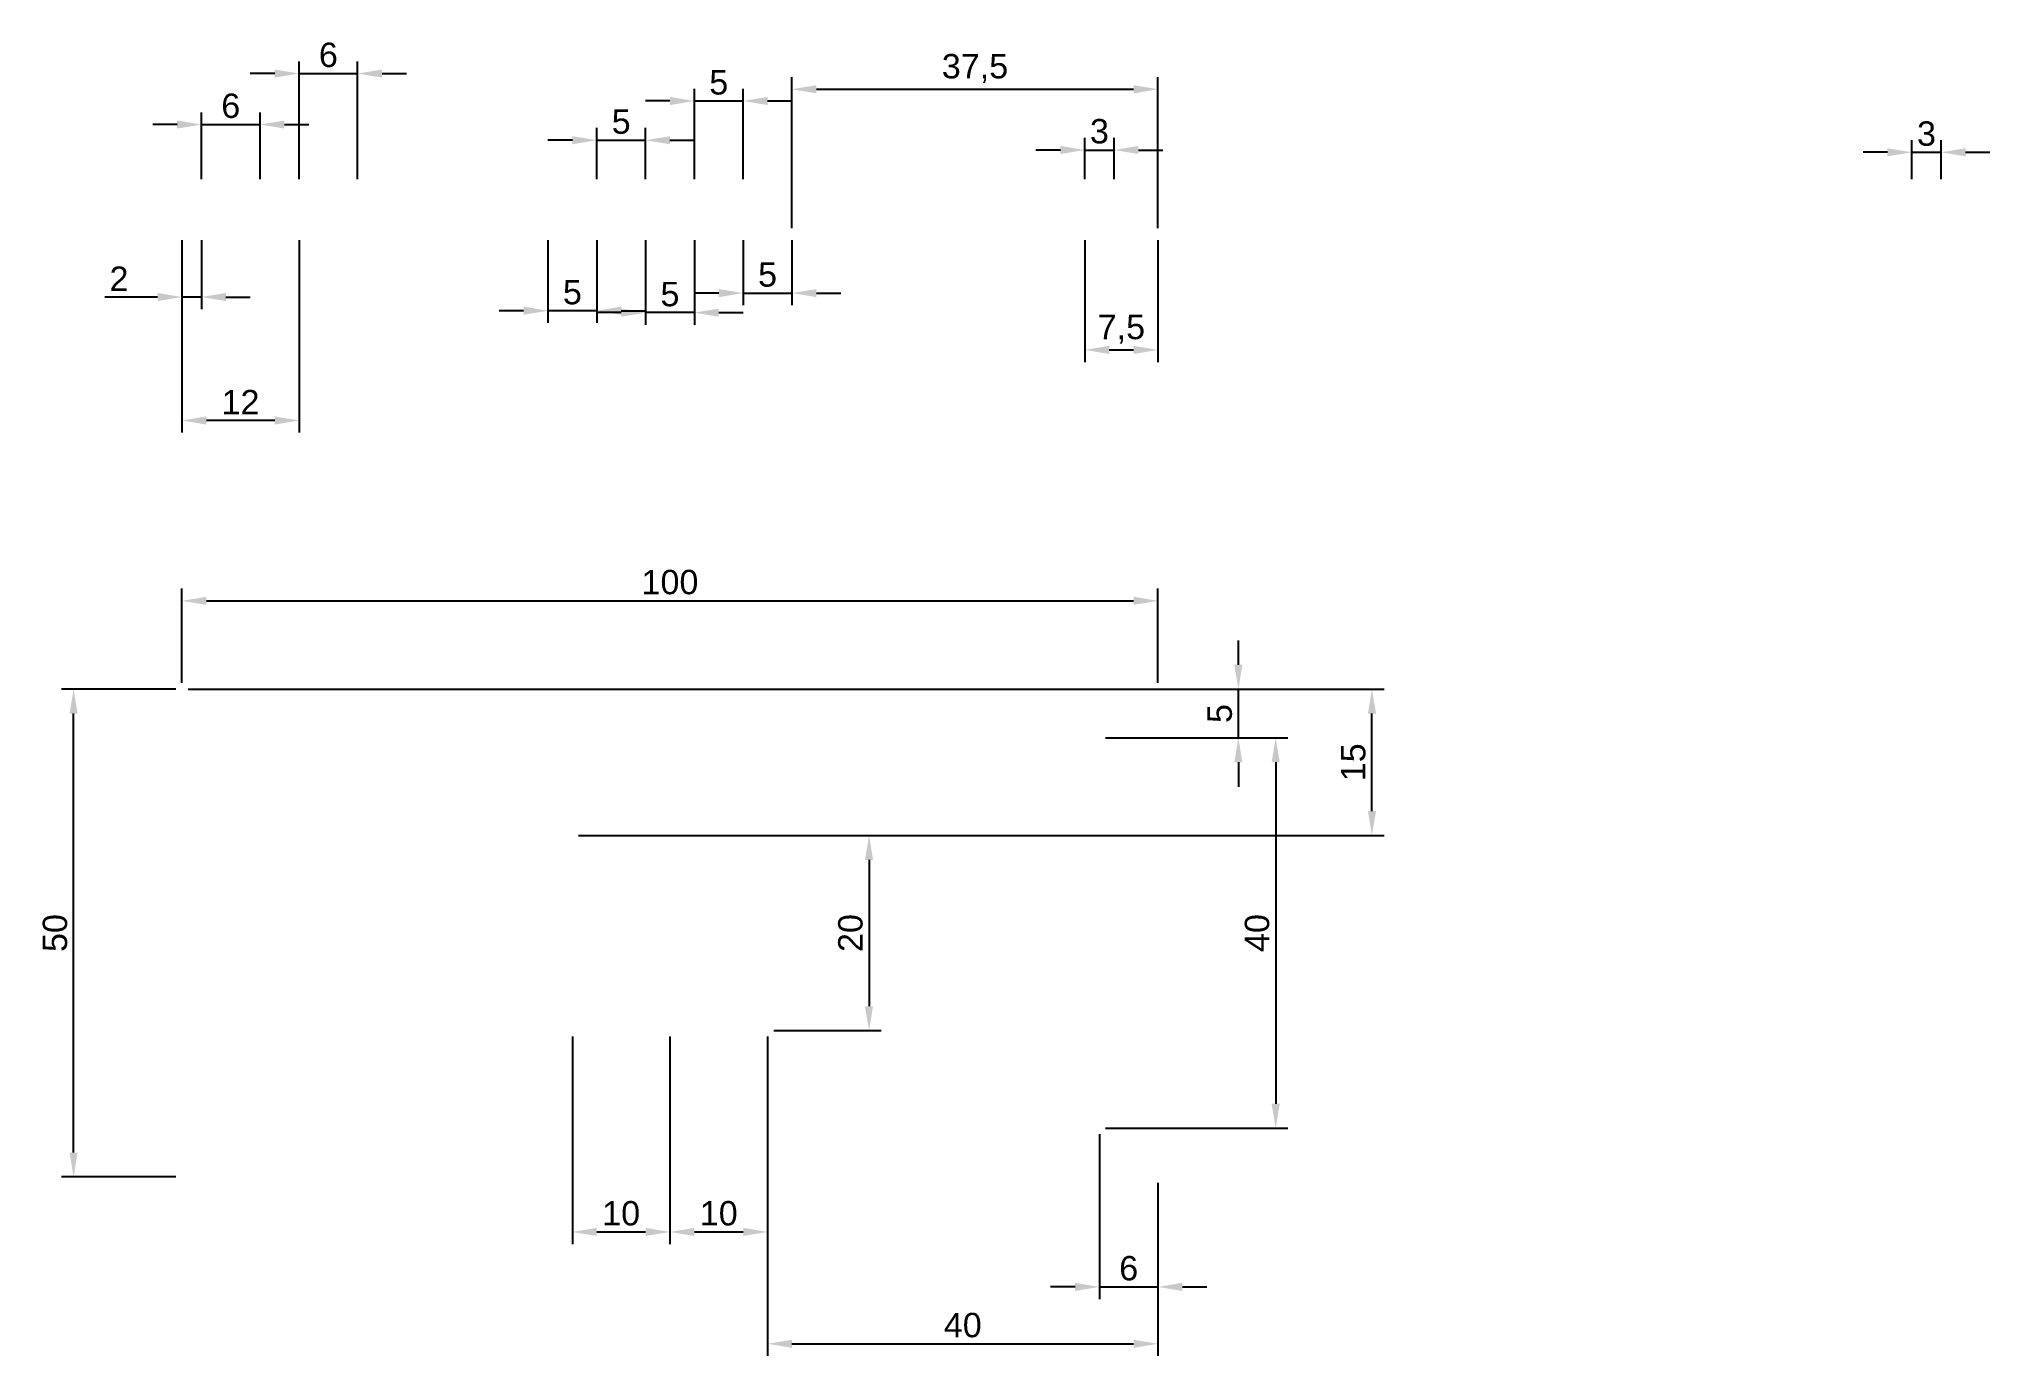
# Paper-space layout '3' of a CAD drawing. Header units: millimetres. Extents: x 5 to 205, y 20 to 155.
import ezdxf

# ---------------------------------------------------------------- set-up
doc = ezdxf.new("R2010")
doc.units = ezdxf.units.MM
doc.styles.get("Standard").update_dxf_attribs({"font": 'arial.ttf'})
doc.dimstyles.new('ISO-25', dxfattribs={"dimtxt": 2.5, "dimasz": 2.5, "dimexe": 1.25, "dimexo": 0.625, "dimtad": 1, "dimtxsty": 'Standard', "dimcen": 2.5, "dimadec": 0, "dimazin": 0, "dimtfac": 1, "dimtmove": 0, "dimatfit": 3, "dimfxl": 1, "dimarcsym": 0})

# ---------------------------------------------------------------- blocks, each defined once
blk = doc.blocks.new('*D10')
at = {"color": 0, "lineweight": -2, "transparency": 16777216}
for p, q in [((19.71, 89.15), (19.71, 98.82)), ((119.71, 89.15), (119.71, 98.82)), ((22.21, 97.57), (117.21, 97.57))]:
    blk.add_line(p, q, dxfattribs=at)
at = {"color": 0, "transparency": 16777216}
for points in [[(22.21, 97.99), (22.21, 97.16), (19.71, 97.57)], [(117.21, 97.99), (117.21, 97.16), (119.71, 97.57)]]:
    blk.add_solid(points, dxfattribs=at)
at = {"layer": 'Defpoints', "color": 0, "transparency": 16777216}
for p in [(119.71, 97.57), (19.71, 88.52), (119.71, 88.52)]:
    blk.add_point(p, dxfattribs=at)
at = {"color": 0, "transparency": 16777216, "insert": (69.71, 99.48), "char_height": 2.5, "attachment_point": 5}
blk.add_mtext('100', dxfattribs=at)
blk = doc.blocks.new('*D11')
at = {"color": 0, "lineweight": -2, "transparency": 16777216}
for p, q in [((19.09, 88.52), (7.36, 88.52)), ((8.61, 41.02), (8.61, 86.02)), ((19.09, 38.52), (7.36, 38.52))]:
    blk.add_line(p, q, dxfattribs=at)
at = {"color": 0, "transparency": 16777216}
for points in [[(8.19, 86.02), (9.02, 86.02), (8.61, 88.52)], [(8.19, 41.02), (9.02, 41.02), (8.61, 38.52)]]:
    blk.add_solid(points, dxfattribs=at)
at = {"layer": 'Defpoints', "color": 0, "transparency": 16777216}
for p in [(8.61, 88.52), (19.71, 88.52), (19.71, 38.52)]:
    blk.add_point(p, dxfattribs=at)
at = {"color": 0, "transparency": 16777216, "insert": (6.71, 63.52), "char_height": 2.5, "attachment_point": 5, "rotation": 90}
blk.add_mtext('50', dxfattribs=at)
blk = doc.blocks.new('*D12')
at = {"color": 0, "lineweight": -2, "transparency": 16777216}
for p, q in [((19.21, 146.39), (16.71, 146.39)), ((21.71, 140.78), (21.71, 147.64)), ((21.71, 146.39), (27.71, 146.39)), ((27.71, 140.78), (27.71, 147.64)), ((30.21, 146.39), (32.71, 146.39))]:
    blk.add_line(p, q, dxfattribs=at)
at = {"color": 0, "transparency": 16777216}
for points in [[(19.21, 146.81), (19.21, 145.98), (21.71, 146.39)], [(30.21, 146.81), (30.21, 145.98), (27.71, 146.39)]]:
    blk.add_solid(points, dxfattribs=at)
at = {"layer": 'Defpoints', "color": 0, "transparency": 16777216}
for p in [(27.71, 146.39), (21.71, 140.15), (27.71, 140.15)]:
    blk.add_point(p, dxfattribs=at)
at = {"color": 0, "transparency": 16777216, "insert": (24.71, 148.3), "char_height": 2.5, "attachment_point": 5}
blk.add_mtext('6', dxfattribs=at)
blk = doc.blocks.new('*D13')
at = {"color": 0, "lineweight": -2, "transparency": 16777216}
for p, q in [((31.71, 140.78), (31.71, 152.87)), ((37.71, 140.78), (37.71, 152.87)), ((29.21, 151.62), (26.71, 151.62)), ((31.71, 151.62), (37.71, 151.62)), ((40.21, 151.62), (42.71, 151.62))]:
    blk.add_line(p, q, dxfattribs=at)
at = {"color": 0, "transparency": 16777216}
for points in [[(29.21, 152.03), (29.21, 151.2), (31.71, 151.62)], [(40.21, 152.03), (40.21, 151.2), (37.71, 151.62)]]:
    blk.add_solid(points, dxfattribs=at)
at = {"layer": 'Defpoints', "color": 0, "transparency": 16777216}
for p in [(37.71, 151.62), (31.71, 140.15), (37.71, 140.15)]:
    blk.add_point(p, dxfattribs=at)
at = {"color": 0, "transparency": 16777216, "insert": (34.71, 153.52), "char_height": 2.5, "attachment_point": 5}
blk.add_mtext('6', dxfattribs=at)
blk = doc.blocks.new('*D14')
at = {"color": 0, "lineweight": -2, "transparency": 16777216}
for p, q in [((19.71, 134.53), (19.71, 127.46)), ((21.71, 134.53), (21.71, 127.46)), ((17.21, 128.71), (11.81, 128.71)), ((21.71, 128.71), (19.71, 128.71)), ((24.21, 128.71), (26.71, 128.71))]:
    blk.add_line(p, q, dxfattribs=at)
at = {"color": 0, "transparency": 16777216}
for points in [[(17.21, 129.13), (17.21, 128.3), (19.71, 128.71)], [(24.21, 129.13), (24.21, 128.3), (21.71, 128.71)]]:
    blk.add_solid(points, dxfattribs=at)
at = {"layer": 'Defpoints', "color": 0, "transparency": 16777216}
for p in [(19.71, 135.15), (21.71, 135.15), (19.71, 128.71)]:
    blk.add_point(p, dxfattribs=at)
at = {"color": 0, "transparency": 16777216, "insert": (13.26, 130.59), "char_height": 2.5, "attachment_point": 5}
blk.add_mtext('2', dxfattribs=at)
blk = doc.blocks.new('*D15')
at = {"color": 0, "lineweight": -2, "transparency": 16777216}
for p, q in [((19.71, 134.53), (19.71, 114.81)), ((31.71, 134.53), (31.71, 114.81)), ((29.21, 116.06), (22.21, 116.06))]:
    blk.add_line(p, q, dxfattribs=at)
at = {"color": 0, "transparency": 16777216}
for points in [[(22.21, 116.47), (22.21, 115.64), (19.71, 116.06)], [(29.21, 116.47), (29.21, 115.64), (31.71, 116.06)]]:
    blk.add_solid(points, dxfattribs=at)
at = {"layer": 'Defpoints', "color": 0, "transparency": 16777216}
for p in [(19.71, 135.15), (31.71, 135.15), (19.71, 116.06)]:
    blk.add_point(p, dxfattribs=at)
at = {"color": 0, "transparency": 16777216, "insert": (25.71, 117.94), "char_height": 2.5, "attachment_point": 5}
blk.add_mtext('12', dxfattribs=at)
blk = doc.blocks.new('*D16')
at = {"color": 0, "lineweight": -2, "transparency": 16777216}
for p, q in [((112.21, 140.78), (112.21, 145.03)), ((115.21, 140.78), (115.21, 145.03)), ((109.71, 143.78), (107.21, 143.78)), ((112.21, 143.78), (115.21, 143.78)), ((117.71, 143.78), (120.21, 143.78))]:
    blk.add_line(p, q, dxfattribs=at)
at = {"color": 0, "transparency": 16777216}
for points in [[(109.71, 144.2), (109.71, 143.37), (112.21, 143.78)], [(117.71, 144.2), (117.71, 143.37), (115.21, 143.78)]]:
    blk.add_solid(points, dxfattribs=at)
at = {"layer": 'Defpoints', "color": 0, "transparency": 16777216}
for p in [(115.21, 143.78), (112.21, 140.15), (115.21, 140.15)]:
    blk.add_point(p, dxfattribs=at)
at = {"color": 0, "transparency": 16777216, "insert": (113.71, 145.69), "char_height": 2.5, "attachment_point": 5}
blk.add_mtext('3', dxfattribs=at)
blk = doc.blocks.new('*D17')
at = {"color": 0, "lineweight": -2, "transparency": 16777216}
for p, q in [((112.21, 134.53), (112.21, 122.04)), ((119.71, 134.53), (119.71, 122.04)), ((114.71, 123.29), (117.21, 123.29))]:
    blk.add_line(p, q, dxfattribs=at)
at = {"color": 0, "transparency": 16777216}
for points in [[(114.71, 123.71), (114.71, 122.87), (112.21, 123.29)], [(117.21, 123.71), (117.21, 122.87), (119.71, 123.29)]]:
    blk.add_solid(points, dxfattribs=at)
at = {"layer": 'Defpoints', "color": 0, "transparency": 16777216}
for p in [(112.21, 135.15), (119.71, 135.15), (119.71, 123.29)]:
    blk.add_point(p, dxfattribs=at)
at = {"color": 0, "transparency": 16777216, "insert": (115.96, 125.41), "char_height": 2.5, "attachment_point": 5}
blk.add_mtext('7,5', dxfattribs=at)
blk = doc.blocks.new('*D18')
at = {"color": 0, "lineweight": -2, "transparency": 16777216}
for p, q in [((82.21, 135.78), (82.21, 151.26)), ((84.71, 150.01), (117.21, 150.01)), ((119.71, 135.78), (119.71, 151.26))]:
    blk.add_line(p, q, dxfattribs=at)
at = {"color": 0, "transparency": 16777216}
for points in [[(84.71, 150.43), (84.71, 149.59), (82.21, 150.01)], [(117.21, 150.43), (117.21, 149.59), (119.71, 150.01)]]:
    blk.add_solid(points, dxfattribs=at)
at = {"layer": 'Defpoints', "color": 0, "transparency": 16777216}
for p in [(119.71, 150.01), (82.21, 135.15), (119.71, 135.15)]:
    blk.add_point(p, dxfattribs=at)
at = {"color": 0, "transparency": 16777216, "insert": (100.96, 152.14), "char_height": 2.5, "attachment_point": 5}
blk.add_mtext('37,5', dxfattribs=at)
blk = doc.blocks.new('*D19')
at = {"color": 0, "lineweight": -2, "transparency": 16777216}
for p, q in [((77.21, 134.53), (77.21, 127.87)), ((82.21, 134.53), (82.21, 127.87)), ((74.71, 129.12), (72.21, 129.12)), ((77.21, 129.12), (82.21, 129.12)), ((84.71, 129.12), (87.21, 129.12))]:
    blk.add_line(p, q, dxfattribs=at)
at = {"color": 0, "transparency": 16777216}
for points in [[(74.71, 129.53), (74.71, 128.7), (77.21, 129.12)], [(84.71, 129.53), (84.71, 128.7), (82.21, 129.12)]]:
    blk.add_solid(points, dxfattribs=at)
at = {"layer": 'Defpoints', "color": 0, "transparency": 16777216}
for p in [(77.21, 135.15), (82.21, 135.15), (82.21, 129.12)]:
    blk.add_point(p, dxfattribs=at)
at = {"color": 0, "transparency": 16777216, "insert": (79.71, 131.01), "char_height": 2.5, "attachment_point": 5}
blk.add_mtext('5', dxfattribs=at)
blk = doc.blocks.new('*D20')
at = {"color": 0, "lineweight": -2, "transparency": 16777216}
for p, q in [((67.21, 134.53), (67.21, 125.86)), ((72.21, 134.53), (72.21, 125.86)), ((64.71, 127.11), (62.21, 127.11)), ((72.21, 127.11), (67.21, 127.11)), ((74.71, 127.11), (77.21, 127.11))]:
    blk.add_line(p, q, dxfattribs=at)
at = {"color": 0, "transparency": 16777216}
for points in [[(64.71, 127.52), (64.71, 126.69), (67.21, 127.11)], [(74.71, 127.52), (74.71, 126.69), (72.21, 127.11)]]:
    blk.add_solid(points, dxfattribs=at)
at = {"layer": 'Defpoints', "color": 0, "transparency": 16777216}
for p in [(67.21, 135.15), (72.21, 135.15), (67.21, 127.11)]:
    blk.add_point(p, dxfattribs=at)
at = {"color": 0, "transparency": 16777216, "insert": (69.71, 129), "char_height": 2.5, "attachment_point": 5}
blk.add_mtext('5', dxfattribs=at)
blk = doc.blocks.new('*D21')
at = {"color": 0, "lineweight": -2, "transparency": 16777216}
for p, q in [((57.21, 134.53), (57.21, 126.06)), ((62.21, 134.53), (62.21, 126.06)), ((54.71, 127.31), (52.21, 127.31)), ((62.21, 127.31), (57.21, 127.31)), ((64.71, 127.31), (67.21, 127.31))]:
    blk.add_line(p, q, dxfattribs=at)
at = {"color": 0, "transparency": 16777216}
for points in [[(54.71, 127.73), (54.71, 126.89), (57.21, 127.31)], [(64.71, 127.73), (64.71, 126.89), (62.21, 127.31)]]:
    blk.add_solid(points, dxfattribs=at)
at = {"layer": 'Defpoints', "color": 0, "transparency": 16777216}
for p in [(57.21, 135.15), (62.21, 135.15), (57.21, 127.31)]:
    blk.add_point(p, dxfattribs=at)
at = {"color": 0, "transparency": 16777216, "insert": (59.71, 129.2), "char_height": 2.5, "attachment_point": 5}
blk.add_mtext('5', dxfattribs=at)
blk = doc.blocks.new('*D22')
at = {"color": 0, "lineweight": -2, "transparency": 16777216}
for p, q in [((62.21, 140.78), (62.21, 146.04)), ((67.21, 140.78), (67.21, 146.04)), ((59.71, 144.79), (57.21, 144.79)), ((62.21, 144.79), (67.21, 144.79)), ((69.71, 144.79), (72.21, 144.79))]:
    blk.add_line(p, q, dxfattribs=at)
at = {"color": 0, "transparency": 16777216}
for points in [[(59.71, 145.2), (59.71, 144.37), (62.21, 144.79)], [(69.71, 145.2), (69.71, 144.37), (67.21, 144.79)]]:
    blk.add_solid(points, dxfattribs=at)
at = {"layer": 'Defpoints', "color": 0, "transparency": 16777216}
for p in [(67.21, 144.79), (62.21, 140.15), (67.21, 140.15)]:
    blk.add_point(p, dxfattribs=at)
at = {"color": 0, "transparency": 16777216, "insert": (64.71, 146.68), "char_height": 2.5, "attachment_point": 5}
blk.add_mtext('5', dxfattribs=at)
blk = doc.blocks.new('*D23')
at = {"color": 0, "lineweight": -2, "transparency": 16777216}
for p, q in [((72.21, 140.78), (72.21, 150.06)), ((77.21, 140.78), (77.21, 150.06)), ((69.71, 148.81), (67.21, 148.81)), ((72.21, 148.81), (77.21, 148.81)), ((79.71, 148.81), (82.21, 148.81))]:
    blk.add_line(p, q, dxfattribs=at)
at = {"color": 0, "transparency": 16777216}
for points in [[(69.71, 149.22), (69.71, 148.39), (72.21, 148.81)], [(79.71, 149.22), (79.71, 148.39), (77.21, 148.81)]]:
    blk.add_solid(points, dxfattribs=at)
at = {"layer": 'Defpoints', "color": 0, "transparency": 16777216}
for p in [(77.21, 148.81), (72.21, 140.15), (77.21, 140.15)]:
    blk.add_point(p, dxfattribs=at)
at = {"color": 0, "transparency": 16777216, "insert": (74.71, 150.7), "char_height": 2.5, "attachment_point": 5}
blk.add_mtext('5', dxfattribs=at)
blk = doc.blocks.new('*D24')
at = {"color": 0, "lineweight": -2, "transparency": 16777216}
for p, q in [((196.95, 140.78), (196.95, 144.8)), ((199.95, 140.78), (199.95, 144.8)), ((194.45, 143.55), (191.95, 143.55)), ((196.95, 143.55), (199.95, 143.55)), ((202.45, 143.55), (204.95, 143.55))]:
    blk.add_line(p, q, dxfattribs=at)
at = {"color": 0, "transparency": 16777216}
for points in [[(194.45, 143.96), (194.45, 143.13), (196.95, 143.55)], [(202.45, 143.96), (202.45, 143.13), (199.95, 143.55)]]:
    blk.add_solid(points, dxfattribs=at)
at = {"layer": 'Defpoints', "color": 0, "transparency": 16777216}
for p in [(199.95, 143.55), (196.95, 140.15), (199.95, 140.15)]:
    blk.add_point(p, dxfattribs=at)
at = {"color": 0, "transparency": 16777216, "insert": (198.45, 145.45), "char_height": 2.5, "attachment_point": 5}
blk.add_mtext('3', dxfattribs=at)
blk = doc.blocks.new('*D25')
at = {"color": 0, "lineweight": -2, "transparency": 16777216}
for p, q in [((20.34, 88.52), (142.88, 88.52)), ((141.63, 76.02), (141.63, 86.02)), ((60.34, 73.52), (142.88, 73.52))]:
    blk.add_line(p, q, dxfattribs=at)
at = {"color": 0, "transparency": 16777216}
for points in [[(141.22, 86.02), (142.05, 86.02), (141.63, 88.52)], [(141.22, 76.02), (142.05, 76.02), (141.63, 73.52)]]:
    blk.add_solid(points, dxfattribs=at)
at = {"layer": 'Defpoints', "color": 0, "transparency": 16777216}
for p in [(19.71, 88.52), (141.63, 88.52), (59.71, 73.52)]:
    blk.add_point(p, dxfattribs=at)
at = {"color": 0, "transparency": 16777216, "insert": (139.73, 81.02), "char_height": 2.5, "attachment_point": 5, "rotation": 90}
blk.add_mtext('15', dxfattribs=at)
blk = doc.blocks.new('*D26')
at = {"color": 0, "lineweight": -2, "transparency": 16777216}
for p, q in [((113.71, 42.9), (113.71, 26)), ((119.71, 37.9), (119.71, 26)), ((111.21, 27.25), (108.71, 27.25)), ((113.71, 27.25), (119.71, 27.25)), ((122.21, 27.25), (124.71, 27.25))]:
    blk.add_line(p, q, dxfattribs=at)
at = {"color": 0, "transparency": 16777216}
for points in [[(111.21, 27.67), (111.21, 26.83), (113.71, 27.25)], [(122.21, 27.67), (122.21, 26.83), (119.71, 27.25)]]:
    blk.add_solid(points, dxfattribs=at)
at = {"layer": 'Defpoints', "color": 0, "transparency": 16777216}
for p in [(113.71, 43.52), (119.71, 38.52), (119.71, 27.25)]:
    blk.add_point(p, dxfattribs=at)
at = {"color": 0, "transparency": 16777216, "insert": (116.71, 29.15), "char_height": 2.5, "attachment_point": 5}
blk.add_mtext('6', dxfattribs=at)
blk = doc.blocks.new('*D27')
at = {"color": 0, "lineweight": -2, "transparency": 16777216}
for p, q in [((79.71, 52.9), (79.71, 20.17)), ((119.71, 37.9), (119.71, 20.17)), ((82.21, 21.42), (117.21, 21.42))]:
    blk.add_line(p, q, dxfattribs=at)
at = {"color": 0, "transparency": 16777216}
for points in [[(82.21, 21.83), (82.21, 21), (79.71, 21.42)], [(117.21, 21.83), (117.21, 21), (119.71, 21.42)]]:
    blk.add_solid(points, dxfattribs=at)
at = {"layer": 'Defpoints', "color": 0, "transparency": 16777216}
for p in [(79.71, 53.52), (119.71, 38.52), (119.71, 21.42)]:
    blk.add_point(p, dxfattribs=at)
at = {"color": 0, "transparency": 16777216, "insert": (99.71, 23.32), "char_height": 2.5, "attachment_point": 5}
blk.add_mtext('40', dxfattribs=at)
blk = doc.blocks.new('*D28')
at = {"color": 0, "lineweight": -2, "transparency": 16777216}
for p, q in [((69.71, 52.9), (69.71, 31.63)), ((79.71, 52.9), (79.71, 31.63)), ((72.21, 32.88), (77.21, 32.88))]:
    blk.add_line(p, q, dxfattribs=at)
at = {"color": 0, "transparency": 16777216}
for points in [[(72.21, 33.3), (72.21, 32.47), (69.71, 32.88)], [(77.21, 33.3), (77.21, 32.47), (79.71, 32.88)]]:
    blk.add_solid(points, dxfattribs=at)
at = {"layer": 'Defpoints', "color": 0, "transparency": 16777216}
for p in [(69.71, 53.52), (79.71, 53.52), (79.71, 32.88)]:
    blk.add_point(p, dxfattribs=at)
at = {"color": 0, "transparency": 16777216, "insert": (74.71, 34.78), "char_height": 2.5, "attachment_point": 5}
blk.add_mtext('10', dxfattribs=at)
blk = doc.blocks.new('*D29')
at = {"color": 0, "lineweight": -2, "transparency": 16777216}
for p, q in [((59.71, 52.9), (59.71, 31.63)), ((69.71, 52.9), (69.71, 31.63)), ((62.21, 32.88), (67.21, 32.88))]:
    blk.add_line(p, q, dxfattribs=at)
at = {"color": 0, "transparency": 16777216}
for points in [[(62.21, 33.3), (62.21, 32.47), (59.71, 32.88)], [(67.21, 33.3), (67.21, 32.47), (69.71, 32.88)]]:
    blk.add_solid(points, dxfattribs=at)
at = {"layer": 'Defpoints', "color": 0, "transparency": 16777216}
for p in [(59.71, 53.52), (69.71, 53.52), (69.71, 32.88)]:
    blk.add_point(p, dxfattribs=at)
at = {"color": 0, "transparency": 16777216, "insert": (64.71, 34.78), "char_height": 2.5, "attachment_point": 5}
blk.add_mtext('10', dxfattribs=at)
blk = doc.blocks.new('*D30')
at = {"color": 0, "lineweight": -2, "transparency": 16777216}
for p, q in [((80.34, 73.52), (91.36, 73.52)), ((90.11, 71.02), (90.11, 56.02)), ((80.34, 53.52), (91.36, 53.52))]:
    blk.add_line(p, q, dxfattribs=at)
at = {"color": 0, "transparency": 16777216}
for points in [[(89.69, 71.02), (90.52, 71.02), (90.11, 73.52)], [(89.69, 56.02), (90.52, 56.02), (90.11, 53.52)]]:
    blk.add_solid(points, dxfattribs=at)
at = {"layer": 'Defpoints', "color": 0, "transparency": 16777216}
for p in [(79.71, 73.52), (79.71, 53.52), (90.11, 53.52)]:
    blk.add_point(p, dxfattribs=at)
at = {"color": 0, "transparency": 16777216, "insert": (88.21, 63.52), "char_height": 2.5, "attachment_point": 5, "rotation": 90}
blk.add_mtext('20', dxfattribs=at)
blk = doc.blocks.new('*D31')
at = {"color": 0, "lineweight": -2, "transparency": 16777216}
for p, q in [((127.95, 91.02), (127.95, 93.52)), ((120.34, 88.52), (129.2, 88.52)), ((127.95, 83.52), (127.95, 88.52)), ((114.34, 83.52), (129.2, 83.52)), ((127.95, 81.02), (127.95, 78.52))]:
    blk.add_line(p, q, dxfattribs=at)
at = {"color": 0, "transparency": 16777216}
for points in [[(127.53, 91.02), (128.36, 91.02), (127.95, 88.52)], [(127.53, 81.02), (128.36, 81.02), (127.95, 83.52)]]:
    blk.add_solid(points, dxfattribs=at)
at = {"layer": 'Defpoints', "color": 0, "transparency": 16777216}
for p in [(119.71, 88.52), (127.95, 88.52), (113.71, 83.52)]:
    blk.add_point(p, dxfattribs=at)
at = {"color": 0, "transparency": 16777216, "insert": (126.05, 86.02), "char_height": 2.5, "attachment_point": 5, "rotation": 90}
blk.add_mtext('5', dxfattribs=at)
blk = doc.blocks.new('*D32')
at = {"color": 0, "lineweight": -2, "transparency": 16777216}
for p, q in [((114.34, 83.52), (133.02, 83.52)), ((131.77, 81.02), (131.77, 46.02)), ((114.34, 43.52), (133.02, 43.52))]:
    blk.add_line(p, q, dxfattribs=at)
at = {"color": 0, "transparency": 16777216}
for points in [[(131.35, 81.02), (132.19, 81.02), (131.77, 83.52)], [(131.35, 46.02), (132.19, 46.02), (131.77, 43.52)]]:
    blk.add_solid(points, dxfattribs=at)
at = {"layer": 'Defpoints', "color": 0, "transparency": 16777216}
for p in [(113.71, 83.52), (113.71, 43.52), (131.77, 43.52)]:
    blk.add_point(p, dxfattribs=at)
at = {"color": 0, "transparency": 16777216, "insert": (129.87, 63.52), "char_height": 2.5, "attachment_point": 5, "rotation": 90}
blk.add_mtext('40', dxfattribs=at)

psp = doc.layouts.new('3')

# ---------------------------------------------------------------- dimensions: what is measured, and where the dimension line sits
for base, p1, p2, picture, middle in [((37.712, 151.618), (31.712, 140.154), (37.712, 140.154), '*D13', (34.712, 153.52)), ((77.212, 148.805), (72.212, 140.154), (77.212, 140.154), '*D23', (74.712, 150.702)), ((119.712, 150.011), (82.212, 135.154), (119.712, 135.154), '*D18', (100.962, 152.138)), ((27.712, 146.395), (21.712, 140.154), (27.712, 140.154), '*D12', (24.712, 148.296)), ((67.212, 144.787), (62.212, 140.154), (67.212, 140.154), '*D22', (64.712, 146.684)), ((115.212, 143.783), (112.212, 140.154), (115.212, 140.154), '*D16', (113.712, 145.685)), ((199.955, 143.547), (196.955, 140.154), (199.955, 140.154), '*D24', (198.455, 145.449)), ((19.712, 128.715), (21.712, 135.154), (19.712, 135.154), '*D14', (13.259, 130.595)), ((19.712, 116.058), (31.712, 135.154), (19.712, 135.154), '*D15', (25.712, 117.938)), ((57.212, 127.308), (62.212, 135.154), (57.212, 135.154), '*D21', (59.712, 129.205)), ((67.212, 127.108), (72.212, 135.154), (67.212, 135.154), '*D20', (69.712, 129.004)), ((82.212, 129.117), (77.212, 135.154), (82.212, 135.154), '*D19', (79.712, 131.013)), ((119.712, 123.29), (112.212, 135.154), (119.712, 135.154), '*D17', (115.962, 125.413)), ((119.712, 97.574), (19.712, 88.522), (119.712, 88.522), '*D10', (69.712, 99.476)), ((69.712, 32.883), (59.712, 53.522), (69.712, 53.522), '*D29', (64.712, 34.784)), ((79.712, 32.883), (69.712, 53.522), (79.712, 53.522), '*D28', (74.712, 34.784)), ((119.712, 21.416), (79.712, 53.522), (119.712, 38.522), '*D27', (99.712, 23.317)), ((119.712, 27.25), (113.712, 43.522), (119.712, 38.522), '*D26', (116.712, 29.151))]:
    dim = psp.add_linear_dim(base=base, p1=p1, p2=p2, dimstyle='ISO-25', override={"dimlfac": -1})
    dim.commit()
    dim.dimension.update_dxf_attribs({"geometry": picture, "text_midpoint": middle})
for base, p1, p2, picture, middle in [((127.947, 88.522), (113.712, 83.522), (119.712, 88.522), '*D31', (126.05, 86.022)), ((8.607, 88.522), (19.712, 38.522), (19.712, 88.522), '*D11', (6.705, 63.522)), ((141.633, 88.522), (59.712, 73.522), (19.712, 88.522), '*D25', (139.732, 81.022)), ((90.108, 53.522), (79.712, 73.522), (79.712, 53.522), '*D30', (88.207, 63.522))]:
    dim = psp.add_linear_dim(base=base, p1=p1, p2=p2, angle=90, dimstyle='ISO-25', override={"dimlfac": -1})
    dim.commit()
    dim.dimension.update_dxf_attribs({"geometry": picture, "text_midpoint": middle})
dim = psp.add_linear_dim(base=(131.771, 43.522), p1=(113.712, 83.522), p2=(113.712, 43.522), angle=90, dimstyle='ISO-25')
dim.commit()
dim.dimension.update_dxf_attribs({"geometry": '*D32', "text_midpoint": (129.869, 63.522)})

doc.saveas('drawing.dxf')
